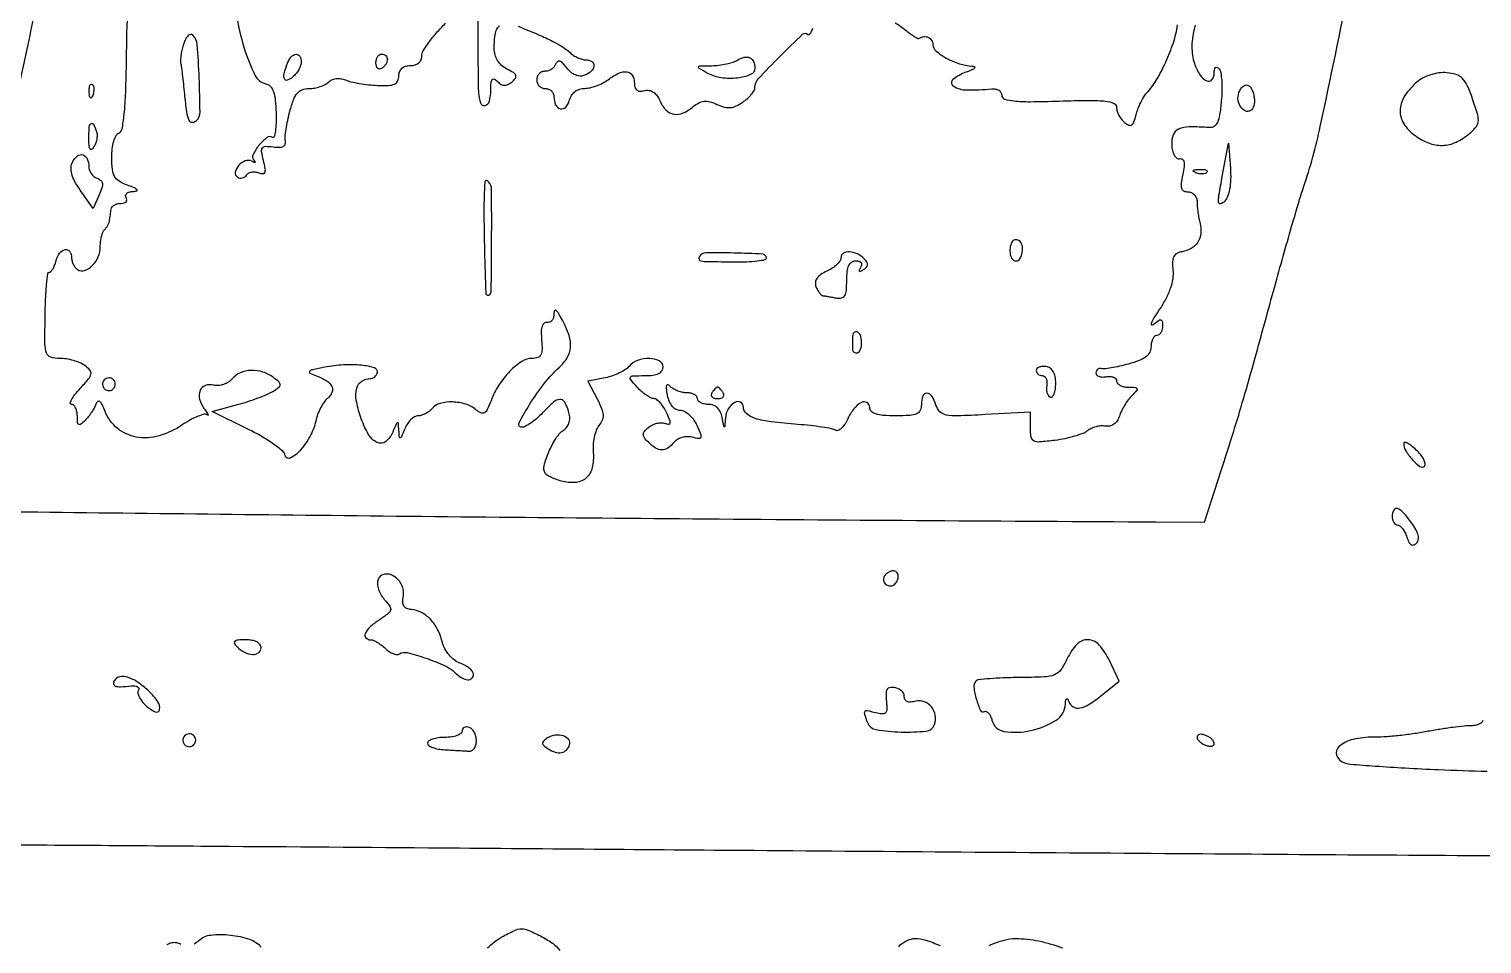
# Model space of a CAD drawing. Extents: x 0 to 5034, y 0 to 2560.
# Drawn here: x 2065.6 to 2318.6, y 1178 to 1337.4 of the extents above; entities that cross this region are included whole.
import ezdxf

# ---------------------------------------------------------------- set-up
doc = ezdxf.new("R2010")
doc.units = 0

msp = doc.modelspace()

# ---------------------------------------------------------------- linework, layer by layer
for points in [[(2082.463547, 1511.012086, -0.007936), (2082.213434, 1477.529705, -0.007929), (2080.889887, 1443.781758, -0.013819), (2078.576738, 1415.872576, -0.005584), (2076.257774, 1396.879794, -0.005282), (2073.47554, 1377.587334, -0.005516), (2070.486842, 1359.618935, -0.009508), (2067.550831, 1344.743673, -0.000003), (2066.39108, 1339.404517, -0.000002), (2065.006241, 1333.029467, -0.000002), (2063.623418, 1326.663945, -0.000004), (2062.470415, 1321.356639, -0.002911)], [(2322.927894, 1251.294968, 0.000022), (2409.49966, 1250.401181, 0.000401)], [(2043.832285, 1253.527228, 0.000039), (2111.563383, 1252.752597, 0.000864), (2183.3515, 1252.061238, 0.00066), (2261.906885, 1251.54423), (2270.31377, 1251.5), (2273.225947, 1260.5, 0.002695), (2275.394487, 1267.327218, 0.004805), (2277.094135, 1272.970236, 0.003248), (2279.073457, 1279.946815, 0.000639), (2282.529691, 1292.5, -0.001834), (2284.00144, 1297.79597, -0.001967), (2285.478554, 1302.958773, -0.001861), (2286.781433, 1307.384182, -0.009298), (2287.567287, 1309.849016, 0.029263), (2290.473532, 1320.402418, 0.003105), (2295.640631, 1345.378551, 0.003971), (2300.472321, 1370.521916, 0.014671), (2302.929182, 1386.5, 0.001472), (2306.093074, 1412.676232, 0.005312), (2307.882652, 1429.38184, 0.007401), (2308.995838, 1443.045425, 0.00568), (2309.82112, 1458, 0.011784), (2310.440544, 1488.655149, 0.008609)], [(2268.660324, 1338.021904, 0.026674), (2268.263295, 1336.136038, 0.034391), (2268.112315, 1334.37261, 0.037925), (2268.207429, 1332.766703, 0.05123), (2268.549255, 1331.353619, 0.057529), (2269.49955, 1329.409452, 0.134527), (2270.691788, 1328.334363, 0.341421), (2271.581661, 1328.507068, 0.182248), (2272, 1329.616667, -0.039335), (2272.052124, 1330.278201, -0.15859), (2272.233874, 1330.634395, -0.30427), (2272.504667, 1330.687508, -0.113659), (2272.834969, 1330.45, -0.141987), (2273.135333, 1329.810252, -0.021543), (2273.297372, 1328.392333, -0.02268), (2273.341394, 1326.656373, -0.017886), (2273.236599, 1324.779219, -0.015807), (2272.94631, 1322.433929, -0.067976), (2272.544316, 1321.089295, -0.138745), (2271.962391, 1320.401177, -0.169385), (2271.15163, 1320.187663, 0.019912), (2267.647121, 1320.32182, 0.10526), (2265.778262, 1319.920939, 0.199512), (2264.850938, 1318.937211, 0.10524), (2264.591918, 1317.25, 0.039862), (2264.739009, 1316.183532, 0.072386), (2265.049481, 1315.361838, 0.108343), (2265.474374, 1314.878975, 0.218237), (2265.960671, 1314.778577, -0.205445), (2266.448504, 1314.690256, -0.200259), (2266.727533, 1314.274551, -0.082968), (2266.753421, 1313.420468, -0.02024), (2266.506277, 1312.028577, 0.020868), (2266.234351, 1310.485877, 0.106886), (2266.303631, 1309.624083, 0.20894), (2266.69158, 1309.168265, 0.113916), (2267.420545, 1309, -0.109764), (2268.024178, 1308.86587, -0.099069), (2268.540046, 1308.485938, -0.09429), (2268.888525, 1307.918164, -0.088896), (2269.013655, 1307.25, 0.021078), (2269.054329, 1306.436407, 0.010964), (2269.169982, 1305.426562, 0.010883), (2269.334323, 1304.393261, 0.016297), (2269.526658, 1303.5, -0.087699), (2269.649281, 1301.74411, -0.115915), (2269.122288, 1300.235292, -0.119132), (2267.993157, 1299.147353, -0.096207), (2266.399894, 1298.587606, 0.085984), (2265.501341, 1298.292254, 0.156447), (2264.967917, 1297.743575, 0.110074), (2264.743835, 1296.834427, 0.031275), (2264.802599, 1295.371146, -0.064779), (2264.762091, 1293.855044, -0.044014), (2264.344392, 1292.177713, -0.038587), (2263.563983, 1290.378066, -0.027488), (2262.431361, 1288.493992, 0.010865), (2261.500111, 1287.055408, 0.041868), (2261.019202, 1286.106526, 0.380642), (2261.10239, 1285.872857, 0.307717), (2261.378762, 1285.899381, -0.015643), (2262.295088, 1286.612664, -0.202539), (2262.707513, 1286.709442, -0.327524), (2262.942724, 1286.466187, -0.033903), (2263, 1285.622445, -0.059737), (2262.925605, 1285.00198, -0.078585), (2262.70625, 1284.476593, -0.096868), (2262.381418, 1284.124743, -0.159372), (2262, 1284, 0.188047), (2261.618181, 1283.851136, 0.089189), (2261.29375, 1283.423822, 0.069008), (2261.073752, 1282.789165, 0.049009), (2261, 1282.038544, -0.11839), (2260.766327, 1281.065498, -0.11165), (2260.113241, 1280.28021, -0.07308), (2258.933356, 1279.622132, -0.024965), (2257.063962, 1279.017223, -0.010725), (2255.497137, 1278.631162, -0.013908), (2254.045034, 1278.348394, -0.011595), (2252.83175, 1278.175781, -0.110416), (2252.313962, 1278.228679, 0.121929), (2251.996365, 1278.25385, 0.128515), (2251.710689, 1278.12655, 0.115231), (2251.501985, 1277.861226, 0.085368), (2251.403277, 1277.5, 0.202808), (2251.514561, 1277.144989, 0.123798), (2251.877442, 1276.885652, 0.085035), (2252.453215, 1276.76624, 0.050707), (2253.153277, 1276.812858, -0.05475), (2253.859991, 1276.854197, -0.083899), (2254.457525, 1276.7216, -0.113801), (2254.854445, 1276.442763, -0.18501), (2255, 1276.062858, 0.187049), (2255.157312, 1275.65706, 0.089506), (2255.608482, 1275.312215, 0.069333), (2256.27874, 1275.078409, 0.049337), (2257.071429, 1275, -0.015728), (2258.261855, 1274.962544, -0.295328), (2258.548976, 1274.75, -0.278578), (2258.481791, 1274.389296, -0.014468), (2257.636937, 1273.49408, 0.037278), (2257.012885, 1272.769325, 0.022696), (2256.382917, 1271.830423, 0.022685), (2255.839975, 1270.837105, 0.036899), (2255.482627, 1269.945263, -0.069117), (2255.095686, 1269.134625, -0.090583), (2254.529049, 1268.543243, -0.099081), (2253.833027, 1268.225234, -0.100051), (2253.070742, 1268.201124, 0.062989), (2252.292693, 1268.233828, 0.042124), (2251.41296, 1268.084624, 0.042111), (2250.570267, 1267.789965, 0.062758), (2249.903624, 1267.384993, -0.076465), (2249.087776, 1266.919365, -0.020314), (2247.663877, 1266.439009, -0.020113), (2245.979997, 1266.01886, -0.019488), (2244.25, 1265.730209, -0.010933), (2241.566557, 1265.448787, -0.140976), (2240.588579, 1265.644469, -0.240512), (2240.121984, 1266.296458, -0.03729), (2240, 1267.929784), (2240, 1270.669255), (2232.106216, 1270.212291, -0.005537), (2227.280992, 1269.986543, -0.056979), (2225.295047, 1270.142075, -0.154017), (2224.227574, 1270.721949, -0.115562), (2223.538828, 1271.877663, 0.062558), (2222.825673, 1273.423336, 0.246151), (2221.949788, 1273.937538, 0.333244), (2221.244849, 1273.460225, 0.083258), (2221, 1272, -0.102588), (2220.785276, 1270.964475, -0.188085), (2220.1875, 1270.361111, -0.090841), (2218.979415, 1270.069261, -0.013964), (2216.5, 1270, -0.016919), (2214.350618, 1270.072754, -0.062027), (2213.016028, 1270.33159, -0.12096), (2212.275775, 1270.791793, -0.195909), (2212, 1271.468615, 0.263916), (2211.523864, 1272.307844, 0.263873), (2210.559154, 1272.329729, 0.104604), (2209.231599, 1271.207561, 0.058333), (2208.131197, 1269.3886, -0.039789), (2207.623423, 1268.474528, -0.06343), (2207.039256, 1267.799394, -0.088972), (2206.473906, 1267.450171, -0.236634), (2206.014386, 1267.491109, 0.09127), (2205.354392, 1267.748265, 0.009181), (2203.683079, 1268.037118, 0.011277), (2201.661184, 1268.301916, 0.008745), (2199.45013, 1268.501854, -0.011805), (2194.828761, 1268.948275, -0.047727), (2192.065957, 1269.552445, -0.095395), (2190.540429, 1270.387605, -0.223539), (2190, 1271.536003, 0.280095), (2189.493471, 1272.369273, 0.261067), (2188.488511, 1272.336775, 0.122195), (2187.347713, 1271.194042, 0.120048), (2186.863818, 1269.643011, -0.00128), (2186.76594, 1268.162662, -0.448943), (2186.68694, 1268.101568, -0.306772), (2186.598235, 1268.189496, -0.001051), (2186.294267, 1269.75, 0.06486), (2185.983323, 1270.688881, 0.090422), (2185.463336, 1271.402494, 0.098629), (2184.763706, 1271.845146, 0.092132), (2183.930449, 1272, -0.049828), (2183.191733, 1272.073801, -0.069815), (2182.567069, 1272.29375, -0.089971), (2182.146742, 1272.618229, -0.185568), (2182, 1273, 0.17482), (2181.862375, 1273.381591, 0.093122), (2181.47125, 1273.70625, 0.073362), (2180.888633, 1273.925973, 0.053595), (2180.2, 1274, -0.051336), (2179.431911, 1274.07907, -0.038221), (2178.612727, 1274.316023, -0.039034), (2177.866823, 1274.663545, -0.067946), (2177.324177, 1275.075823, 0.082726), (2176.867069, 1275.402379, 0.439127), (2176.612779, 1275.303075, 0.125974), (2176.548417, 1274.770708, 0.014643), (2176.740755, 1273.575823, 0.051716), (2177.06041, 1272.513265, 0.078845), (2177.565266, 1271.69521, 0.095586), (2178.214027, 1271.18132, 0.120406), (2178.956062, 1271, -0.125385), (2179.702996, 1270.809699, -0.058468), (2180.524339, 1270.2286, -0.052615), (2181.289963, 1269.378426, -0.050157), (2181.875475, 1268.373957, -0.01011), (2182.563922, 1266.778238, -0.190165), (2182.569946, 1266.242584, -0.351801), (2182.218538, 1266.036856, -0.027223), (2181.072758, 1266.270722, 0.071927), (2180.221925, 1266.366564, 0.0597), (2179.320288, 1266.229656, 0.061567), (2178.506128, 1265.8922, 0.090789), (2177.914323, 1265.396765, -0.066146), (2176.835098, 1264.399453, -0.15491), (2175.799218, 1264.07163, -0.143391), (2174.709181, 1264.391837, -0.053761), (2173.45645, 1265.400693, -0.033135), (2172.748171, 1266.209627, -0.170467), (2172.566233, 1266.767561, -0.178679), (2172.776967, 1267.301209, -0.037105), (2173.515144, 1268.012568, -0.0612), (2174.17581, 1268.436479, -0.053194), (2174.951139, 1268.712437, -0.055947), (2175.718932, 1268.808037, -0.09491), (2176.354287, 1268.694289, 0.068816), (2176.996872, 1268.544515, 0.40044), (2177.244677, 1268.740918, 0.132178), (2177.176319, 1269.289345, 0.011805), (2176.617022, 1270.574611, 0.034647), (2176.108869, 1271.497487, 0.042136), (2175.506465, 1272.278814, 0.047243), (2174.902611, 1272.825062, 0.159792), (2174.404988, 1272.992198, -0.118192), (2173.863877, 1273.126004, -0.031775), (2173.099955, 1273.585208, -0.030337), (2172.27336, 1274.233943, -0.027296), (2171.5, 1275, -0.01179), (2170.36846, 1276.311193, -0.331511), (2170.348025, 1276.734943, -0.241874), (2170.773084, 1276.969438, -0.007375), (2172.845012, 1277, 0.030676), (2174.254198, 1277.086539, 0.080458), (2175.224169, 1277.368859, 0.127837), (2175.790439, 1277.843987, 0.155844), (2176, 1278.5, 0.282871), (2175.351875, 1279.55395, 0.112394), (2173.634974, 1279.981885, 0.090099), (2171.580134, 1279.651775, 0.13559), (2170.100018, 1278.620515, -0.077823), (2169.451277, 1278.048373, -0.030645), (2168.406513, 1277.469265, -0.02942), (2167.179891, 1276.970725, -0.032467), (2165.942584, 1276.638517), (2162.930021, 1276.036004), (2164.527838, 1272.946167, -0.020931), (2165.308599, 1271.267712, -0.081328), (2165.570469, 1270.155513, -0.118802), (2165.417076, 1269.248607, -0.072294), (2164.847541, 1268.316298, 0.085015), (2164.376111, 1267.49882, 0.036501), (2164.026225, 1266.284385, 0.034767), (2163.834672, 1264.905481, 0.038637), (2163.846373, 1263.56175, -0.076069), (2163.677472, 1261.002578, -0.149499), (2162.682909, 1259.243359, -0.160986), (2160.936521, 1258.420729, -0.091981), (2158.586205, 1258.56772, -0.022481), (2157.552415, 1258.877182, -0.025948), (2156.600151, 1259.266052, -0.026337), (2155.839212, 1259.674121, -0.118631), (2155.483398, 1260.026863, -0.206145), (2155.291912, 1261.320271, -0.035711), (2156.113917, 1263.712263, -0.038666), (2157.34181, 1266.072607, -0.095902), (2158.661866, 1267.494701, 0.075957), (2159.309742, 1268.13947, 0.093825), (2159.678897, 1268.905486, 0.086811), (2159.758603, 1269.800851, 0.05579), (2159.555163, 1270.826196, 0.05537), (2158.844099, 1272.427238, 0.28585), (2158.024306, 1272.859634, 0.167822), (2156.921793, 1272.388247, 0.02001), (2155, 1270.5, -0.025109), (2154.006009, 1269.543078, -0.028616), (2152.9618, 1268.734375, -0.029613), (2152.009442, 1268.160198, -0.121427), (2151.35952, 1268, -0.561446), (2150.917617, 1268.724627, -0.021458), (2152.822575, 1272.063574, -0.025634), (2155.373064, 1275.692383, -0.042862), (2157.913283, 1278.421523, 0.072098), (2159.329068, 1280.132439, 0.119384), (2159.897344, 1281.908341, 0.099239), (2159.635237, 1283.981233, 0.0393), (2158.506161, 1286.635693, 0.013293), (2157.824226, 1287.862559, 0.099824), (2157.38176, 1288.354119, 0.481487), (2157.119684, 1288.284813, 0.103185), (2157.006161, 1287.75, -0.069704), (2156.912727, 1287.099708, -0.101012), (2156.643963, 1286.5875, -0.125339), (2156.245899, 1286.293067, -0.14855), (2155.781798, 1286.25, 0.228433), (2155.28333, 1286.124445, 0.144982), (2154.945318, 1285.616248, 0.073097), (2154.798457, 1284.664109, 0.024301), (2154.857164, 1283.25, -0.022629), (2154.933301, 1281.552957, -0.115234), (2154.719379, 1280.638789, -0.1936), (2154.188032, 1280.164231, -0.086851), (2153.249681, 1280, 0.143559), (2151.403923, 1279.4589, 0.056556), (2149.33009, 1277.770418, 0.051347), (2147.422276, 1275.371559, 0.051814), (2146.050039, 1272.64131, -0.019078), (2145.39838, 1271.10147, -0.149448), (2144.882785, 1270.531321, -0.253733), (2144.286815, 1270.506321, -0.059487), (2143.418378, 1271.06774, 0.098187), (2141.627172, 1272.039261, 0.06825), (2139.350315, 1272.418252, 0.072102), (2137.20584, 1272.169886, 0.15595), (2135.821944, 1271.285456, -0.056507), (2135.309712, 1270.793529, -0.043408), (2134.65437, 1270.377603, -0.04452), (2133.963053, 1270.093611, -0.075341), (2133.345331, 1270, 0.132534), (2132.739498, 1269.836542, 0.061145), (2132.08401, 1269.339062, 0.054329), (2131.481702, 1268.610633, 0.050083), (2131.031162, 1267.75, -0.003658), (2130.443709, 1266.318841, -0.238399), (2130.245713, 1266.150059, -0.458338), (2130.095135, 1266.25794, -0.006572), (2130, 1267.5, 0.008069), (2129.904445, 1268.700347, 0.474583), (2129.744273, 1268.807361, 0.222581), (2129.532269, 1268.615627, 0.004059), (2128.941374, 1267.175759, -0.12874), (2127.719027, 1265.525002, -0.288722), (2126.232611, 1265.35302, -0.15504), (2124.666698, 1266.825322, -0.045834), (2123.31748, 1269.871395, -0.037856), (2122.583369, 1272.75018, -0.10783), (2122.667322, 1274.805681, -0.18052), (2123.52698, 1276.028242, -0.151329), (2125.05, 1276.5, 0.097711), (2125.431778, 1276.575327, 0.076431), (2125.794375, 1276.79375, 0.074402), (2126.083026, 1277.117904, 0.083699), (2126.25, 1277.5, 0.399086), (2125.775749, 1278.339046, 0.047912), (2123.488209, 1278.805496, 0.040733), (2120.384666, 1278.879935, 0.033398), (2117.092066, 1278.468844, 0.005457), (2114.953151, 1278.031044, 0.149938), (2114.458213, 1277.753892, 0.507363), (2114.512378, 1277.449975, 0.022963), (2115.647673, 1276.957259, -0.044472), (2117.451044, 1276.080712, -0.145079), (2118.338041, 1275.111878, -0.223521), (2118.351708, 1274.089598, -0.113389), (2117.553268, 1273.044209, 0.070555), (2116.962904, 1272.393998, 0.030692), (2116.366688, 1271.387879, 0.029611), (2115.854372, 1270.223132, 0.034757), (2115.514504, 1269.066036, -0.072309), (2114.518825, 1266.42536, -0.054932), (2112.732445, 1263.894807, -0.097961), (2111.097525, 1262.649213, -0.494297), (2110.222034, 1263.085588, 0.17279), (2109.774269, 1263.845516, 0.020229), (2108.189491, 1265.064555, 0.022351), (2106.115906, 1266.395236, 0.01653), (2103.71443, 1267.684766), (2097.5, 1270.76162), (2101.882356, 1271.954994, 0.011858), (2103.691673, 1272.494093, 0.011278), (2105.504177, 1273.126795, 0.011297), (2107.080261, 1273.758131, 0.038683), (2108.058013, 1274.268302, 0.020457), (2109.096398, 1274.977414, 0.224048), (2109.327886, 1275.411496, 0.225449), (2109.139356, 1275.864489, 0.020713), (2108.175657, 1276.662315, 0.085144), (2106.331617, 1277.622835, 0.085803), (2104.27792, 1277.910457, 0.092207), (2102.371545, 1277.492283, 0.120133), (2100.942301, 1276.430477, -0.077518), (2100.304102, 1275.866945, -0.060632), (2099.469796, 1275.466497, -0.061332), (2098.57494, 1275.281489, -0.084485), (2097.758685, 1275.352854, 0.152498), (2096.299172, 1275.284374, 0.212937), (2095.37291, 1274.387723, 0.164603), (2095.288652, 1272.878002, 0.09591), (2096.105157, 1271.237265, -0.009078), (2096.570684, 1270.605233, -0.039356), (2096.809178, 1270.205568, -0.504597), (2096.769338, 1270.128156, -0.217101), (2096.635698, 1270.164668, 0.240747), (2096.116842, 1270.281656, 0.032819), (2095.026626, 1269.924781, 0.031818), (2093.700303, 1269.291313, 0.021764), (2092.279118, 1268.414668, -0.079633), (2088.226869, 1266.520296, -0.112828), (2084.266384, 1266.30756, -0.13002), (2081.000679, 1267.803825, -0.126649), (2078.86287, 1270.732067, 0.01732), (2078.315437, 1271.980314, 0.115196), (2077.89249, 1272.506212, 0.367603), (2077.536078, 1272.49179, 0.119443), (2077.220089, 1272.017857, -0.038993), (2076.91694, 1271.353775, -0.020447), (2076.444227, 1270.577679, -0.020214), (2075.891749, 1269.81737, -0.029155), (2075.339286, 1269.196429, -0.023965), (2074.602737, 1268.527292, -0.306555), (2074.25, 1268.49381, -0.254632), (2074.040614, 1268.819155, -0.018298), (2074, 1269.928571, 0.048257), (2073.92331, 1270.721315, 0.068256), (2073.694362, 1271.391518, 0.088439), (2073.356852, 1271.843035, 0.19037), (2072.959531, 1272, -0.463933), (2072.771179, 1272.222698, -0.08426), (2072.974771, 1272.807812, -0.042203), (2073.564349, 1273.693474, -0.019169), (2074.472494, 1274.75, 0.012119), (2075.96365, 1276.436118, 0.123281), (2076.370746, 1277.269168, 0.234916), (2076.197156, 1277.942714, 0.056114), (2075.321834, 1278.75, 0.058288), (2074.477382, 1279.229507, 0.030398), (2073.334373, 1279.632812, 0.029763), (2072.095664, 1279.908409, 0.039874), (2070.948992, 1280, -0.07314), (2069.365276, 1280.232912, -0.242056), (2068.629345, 1280.942273, -0.08141), (2068.363335, 1282.52669, -0.004632), (2068.390121, 1287.499895, -0.007918), (2068.477811, 1290.375517, -0.013115), (2068.653775, 1292.796726, -0.006717), (2068.876517, 1294.773408, -0.377826), (2069.133369, 1294.999895, 0.220646), (2069.411881, 1295.129146, 0.044469), (2069.73432, 1295.587469, 0.039302), (2070.043186, 1296.234049, 0.027833), (2070.289749, 1297, -0.092041), (2070.915955, 1298.332419, -0.1883), (2071.869518, 1298.95125, -0.300761), (2072.664525, 1298.632883, -0.152564), (2073, 1297.559017, 0.06433), (2073.077394, 1296.959971, 0.051789), (2073.306618, 1296.351823, 0.053416), (2073.644265, 1295.825821, 0.08516), (2074.043805, 1295.472927, 0.222405), (2075.272065, 1295.329946, 0.117272), (2076.604893, 1296.156819, 0.094682), (2077.637685, 1297.688567, 0.101455), (2078, 1299.455778, -0.030639), (2078.055288, 1300.357172, -0.031402), (2078.220313, 1301.237531, -0.033077), (2078.4611, 1301.978461, -0.101611), (2078.75, 1302.416667, 0.044385), (2079.04635, 1302.770882, 0.031142), (2079.316406, 1303.215625, 0.031558), (2079.523023, 1303.67786, 0.055489), (2079.625, 1304.083333, 0.00094), (2079.681871, 1304.506324, 0.000516), (2079.75, 1305.024479, 0.000514), (2079.818068, 1305.550553, 0.000823), (2079.875, 1306, -0.14357), (2080.040776, 1306.381892, -0.085255), (2080.421242, 1306.70625, -0.072797), (2080.95361, 1306.925408, -0.061373), (2081.559017, 1307, 0.066118), (2082.110654, 1307.073267, 0.138808), (2082.478525, 1307.29375, 0.191142), (2082.607943, 1307.620352, 0.139169), (2082.5, 1308, -0.171169), (2082.416012, 1308.385489, -0.179435), (2082.594912, 1308.729441, -0.116801), (2083.042692, 1308.976122, -0.056904), (2083.690983, 1309.078947, 0.058638), (2084.303327, 1309.178242, 0.548932), (2084.365704, 1309.388147, 0.11542), (2083.937799, 1309.69738, 0.011445), (2082.75, 1310.162281, -0.047866), (2081.291295, 1310.859443, -0.128806), (2080.494851, 1311.675724, -0.104226), (2080.107205, 1312.889242, -0.025379), (2080, 1315, -0.029407), (2080.08813, 1316.49715, -0.039851), (2080.353533, 1317.825136, -0.044914), (2080.738925, 1318.828628, -0.200784), (2081.203517, 1319.234506, 0.273916), (2081.784306, 1319.904323, 0.018669), (2082.155931, 1322.498576, 0.017684), (2082.422883, 1326.328858, 0.005573), (2082.555316, 1332.067839, -0.007749), (2082.808489, 1341.297499, -0.030208)], [(2143.734465, 1341.619541, -0.005306), (2143.767632, 1336.75, 0.001548), (2143.765294, 1333.426419, 0.001795), (2143.784223, 1330.2625, 0.001598), (2143.818427, 1327.583895, 0.010644), (2143.868139, 1326.25, 0.070171), (2144.221511, 1324.494595, 0.376421), (2145.004559, 1324.054529, 0.287206), (2145.765599, 1324.788636, 0.061089), (2146, 1326.7, -0.016683), (2146.044508, 1328.033555, -0.148743), (2146.25, 1328.576121, -0.368954), (2146.606223, 1328.650749, -0.071368), (2147.176206, 1328.223794, 0.059863), (2147.80712, 1327.728233, 0.131825), (2148.391099, 1327.557716, 0.126464), (2148.998233, 1327.699642, 0.052922), (2149.702809, 1328.168317, 0.060941), (2150.293086, 1328.793934, 0.257706), (2150.357632, 1329.286976, 0.161539), (2149.956813, 1329.76812, 0.02336), (2148.826603, 1330.399129, -0.06623), (2147.885641, 1331.035657, -0.073442), (2147.181378, 1331.876637, -0.073101), (2146.747954, 1332.88881, -0.064752), (2146.6, 1334.02649, -0.039604), (2146.804158, 1336.599912, -0.170074), (2147.523972, 1337.9325, -0.216491)], [(2101.678087, 1340.058752, 0.038362), (2103.054589, 1334.036286, 0.039196), (2104.936125, 1329.321973, 0.23479), (2106.976666, 1327.765977, -0.177432), (2107.672845, 1327.347283, -0.090625), (2108.166082, 1326.438748, -0.054291), (2108.478012, 1324.961791, -0.018178), (2108.617789, 1322.756994, -0.014506), (2108.614143, 1320.978911, -0.027886), (2108.490596, 1319.559445, -0.034582), (2108.285207, 1318.603855, -0.496546), (2108.006149, 1318.4962, 0.310443), (2107.012438, 1318.448021, 0.05888), (2105.636267, 1317.11868, 0.058675), (2104.604755, 1315.501793, 0.305888), (2104.747818, 1314.508523, -0.032263), (2104.974685, 1314.223484, -0.464994), (2104.945143, 1314.113655, -0.224387), (2104.772797, 1314.114334, -0.018402), (2104.363307, 1314.328664, 0.228844), (2103.249596, 1314.405696, 0.114743), (2102.065388, 1313.579137, 0.139769), (2101.50119, 1312.426495, 0.30788), (2101.882343, 1311.572716, 0.098326), (2102.302029, 1311.415917, 0.097774), (2102.750667, 1311.430907, 0.09811), (2103.158722, 1311.615057, 0.099755), (2103.462927, 1311.940014, -0.128919), (2103.80708, 1312.267639, -0.080804), (2104.333609, 1312.45574, -0.071698), (2104.957289, 1312.479894, -0.065585), (2105.582822, 1312.329845, 0.078243), (2106.307525, 1312.175199, 0.323), (2106.663252, 1312.403597, 0.139586), (2106.726249, 1313.045688, 0.016582), (2106.421098, 1314.45835, -0.020015), (2106.093032, 1316.029244, -0.199221), (2106.241561, 1316.671003, -0.246667), (2106.776974, 1316.940548, -0.030634), (2108.120301, 1316.834831, 0.036417), (2109.142899, 1316.766231, 0.10765), (2109.825998, 1316.919193, 0.185102), (2110.174935, 1317.279066, 0.153063), (2110.228679, 1317.813962, -0.073865), (2110.186748, 1318.559728, -0.014448), (2110.348394, 1319.898159, -0.015049), (2110.631406, 1321.460699, -0.01344), (2111.017223, 1323.063962, -0.023472), (2111.655877, 1325.057934, -0.086211), (2112.32201, 1326.197712, -0.130148), (2113.170634, 1326.792168, -0.088282), (2114.338544, 1327, 0.043913), (2115.287507, 1327.083505, 0.03666), (2116.268452, 1327.332755, 0.038147), (2117.136758, 1327.698201, 0.07785), (2117.732783, 1328.132783, -0.094779), (2118.313399, 1328.526946, -0.071817), (2119.058291, 1328.728316, -0.067124), (2119.879593, 1328.7173, -0.064022), (2120.682783, 1328.490396, 0.044276), (2121.633975, 1328.18076, 0.014862), (2123.067755, 1327.895353, 0.014655), (2124.681, 1327.672189, 0.016248), (2126.25, 1327.553254, 0.019025), (2128.194981, 1327.543296, 0.095256), (2129.252867, 1327.783045, 0.18012), (2129.800231, 1328.312982, 0.11175), (2130, 1329.195641, -0.089819), (2130.136776, 1329.950896, -0.12019), (2130.527107, 1330.524455, -0.112393), (2131.160727, 1330.879019, -0.071704), (2132, 1331, 0.071738), (2132.808331, 1331.116576, 0.101628), (2133.448066, 1331.456999, 0.113407), (2133.855165, 1331.988785, 0.107289), (2134, 1332.655993, -0.134886), (2134.242132, 1333.537208, -0.022605), (2135.213692, 1335.015255, -0.023339), (2136.549794, 1336.690048, -0.018833), (2138.131719, 1338.362087, 0.017325)], [(2150.785711, 1337.837778, -0.006132), (2154.322605, 1336.371023, -0.016111), (2156.809878, 1335.207351, -0.022228), (2158.592334, 1334.200309, -0.049769), (2159.821429, 1333.25, 0.046628), (2160.432298, 1332.771541, 0.036172), (2161.17433, 1332.367188, 0.037195), (2161.92864, 1332.0899, 0.069591), (2162.571429, 1332, -0.146999), (2163.590052, 1331.693912, -0.273264), (2163.955598, 1330.943845, -0.190154), (2163.498366, 1330.01126, -0.093451), (2162.355392, 1329.306135, -0.103324), (2161.57676, 1329.180089, -0.086429), (2160.75786, 1329.36137, -0.075766), (2159.958722, 1329.842063, -0.055721), (2159.24064, 1330.58752, 0.026484), (2158.535762, 1331.410381, 0.120642), (2158.008739, 1331.747736, 0.258569), (2157.608314, 1331.6762, 0.133104), (2157.301915, 1331.25, -0.089827), (2157.016887, 1330.772148, -0.067178), (2156.554833, 1330.367188, -0.066095), (2155.993255, 1330.093491, -0.080547), (2155.416667, 1330, 0.105033), (2154.876128, 1329.885184, 0.099164), (2154.416146, 1329.559375, 0.096425), (2154.107842, 1329.07259, 0.09335), (2154, 1328.5, 0.099038), (2154.114514, 1327.927543, 0.097945), (2154.440625, 1327.440625, 0.097945), (2154.927543, 1327.114514, 0.099038), (2155.5, 1327, -0.095012), (2156.072549, 1326.890211, -0.096907), (2156.559375, 1326.576711, -0.098834), (2156.885271, 1326.108867, -0.103216), (2157, 1325.559017, 0.10666), (2157.299918, 1324.169057, 0.230131), (2158.121206, 1323.486541, 0.269931), (2159.052198, 1323.760615, 0.126016), (2159.683939, 1324.899384, -0.075675), (2160.057536, 1325.766442, -0.085529), (2160.66043, 1326.442107, -0.086198), (2161.450429, 1326.873316, -0.07835), (2162.366631, 1327.031803, 0.053878), (2163.324361, 1327.149772, 0.030644), (2164.44353, 1327.485547, 0.030266), (2165.541908, 1327.9672, 0.043474), (2166.44113, 1328.531803, -0.047816), (2168.272948, 1329.659948, -0.13895), (2169.722163, 1329.924124, -0.233833), (2170.639976, 1329.354776, -0.13994), (2171, 1328.09362, 0.061085), (2171.102364, 1327.25886, 0.159899), (2171.41988, 1326.753707, 0.168657), (2171.961689, 1326.55078, 0.069697), (2172.75, 1326.641816, -0.102979), (2173.563769, 1326.681646, -0.108993), (2174.307591, 1326.390182, -0.090841), (2174.958731, 1325.75655, -0.051903), (2175.5, 1324.798197, 0.089872), (2176.539618, 1323.244414, 0.160798), (2177.886339, 1322.538173, 0.146364), (2179.484552, 1322.741502, 0.070366), (2181.254062, 1323.845258, -0.051492), (2182.235977, 1324.510294, -0.100052), (2183.138966, 1324.782694, -0.091964), (2184.127785, 1324.693592, -0.038581), (2185.387796, 1324.233077, 0.0422), (2186.661421, 1323.777993, 0.087001), (2187.712112, 1323.688192, 0.087629), (2188.725794, 1323.961237, 0.043299), (2189.883734, 1324.631117, 0.031319), (2190.693677, 1325.277598, 0.035819), (2191.378347, 1325.99373, 0.038586), (2191.858744, 1326.674961, 0.135079), (2192, 1327.188283, -0.189222), (2192.584734, 1328.67806, -0.009111), (2196.35458, 1332.594991, -0.006965), (2200.309545, 1336.448299, -0.406343), (2201.230781, 1336.435886, 0.394939), (2201.481132, 1336.42759, 0.080989), (2201.790027, 1336.801837, 0.047199), (2202.111657, 1337.495666, 0.023464)], [(2216.439934, 1338.416774, -0.057731), (2218.354988, 1337.108971, 0.017079), (2219.094422, 1336.510602, 0.025716), (2219.781107, 1336.046073, 0.023398), (2220.354064, 1335.735621, 0.25908), (2220.604988, 1335.75, -0.113275), (2221.415506, 1336.035494, -0.135825), (2222.211778, 1335.909506, -0.147305), (2222.785945, 1335.406507, -0.140633), (2223, 1334.660515, 0.222623), (2223.523744, 1333.542512, 0.047943), (2225.33704, 1332.305217, 0.047336), (2227.620395, 1331.317238, 0.066959), (2229.797053, 1330.921053, -0.108071), (2230.233854, 1330.80409, -0.502389), (2230.269599, 1330.586396, -0.097686), (2229.797222, 1330.257876, -0.015687), (2228.75, 1329.837719, 0.082548), (2226.495323, 1328.561997, 0.511455), (2226.556204, 1327.443281, 0.141002), (2228.87651, 1326.749018, 0.027995), (2233.25, 1326.947704, -0.073723), (2233.918544, 1326.917059, -0.096016), (2234.485297, 1326.687773, -0.112849), (2234.862245, 1326.299168, -0.13763), (2234.997821, 1325.812858, 0.327952), (2235.465771, 1325.173929, 0.05143), (2237.090197, 1324.841111, 0.027188), (2239.944233, 1324.712722, 0.005554), (2244.997821, 1324.816413, -0.005012), (2250.333903, 1324.931693, -0.030968), (2253.073065, 1324.793687, -0.073071), (2254.523564, 1324.41071, -0.300258), (2255, 1323.688858, 0.078456), (2255.100523, 1323.052166, 0.044355), (2255.406799, 1322.331442, 0.042945), (2255.854918, 1321.641948, 0.054031), (2256.384847, 1321.095569, 0.064224), (2257.110799, 1320.635919, 0.25931), (2257.615114, 1320.67192, 0.162922), (2258.011107, 1321.172694, 0.025048), (2258.386348, 1322.403197, -0.029494), (2258.713855, 1323.44394, -0.022531), (2259.188607, 1324.539548, -0.022992), (2259.728608, 1325.528181, -0.048725), (2260.251501, 1326.225699, 0.051223), (2261.944381, 1328.507539, 0.027546), (2263.566732, 1331.617279, 0.027216), (2264.878813, 1334.986534, 0.039615), (2265.62939, 1338.083796, -0.024253)], [(2371.653125, 1192.980935, 0.000073), (2333.396231, 1193.260119, 0.000105), (2299.5, 1193.495436, -0.000105), (2265.746496, 1193.729782, -0.000075), (2227.934375, 1194.005904, -0.000075), (2191.867325, 1194.280124, -0.000161), (2164, 1194.505193, 0.00022), (2135.158311, 1194.734742, 0.000087), (2095.515265, 1195.025921, 0.000086), (2052.705471, 1195.325531, 0.000108), (2013.009411, 1195.587935, -0.000391), (1977.500732, 1195.842773, -0.000646), (1947.502402, 1196.120286, -0.000032), (1920.447605, 1196.407269, -0.136565), (1919.887228, 1196.569697, 0.147542), (1919.370124, 1196.707592, 0.001882), (1915.952056, 1196.58404, 0.005294), (1911.975956, 1196.383147, 0.003423), (1907.377817, 1196.070378, -0.014109), (1896.74886, 1195.575286, -0.200607)], [(2318.838779, 1216.945615, -0.118973), (2318.392099, 1216.448231, -0.095786), (2317.677531, 1216.13661, -0.056757), (2316.75, 1216.037125, 0.027817), (2315.534175, 1215.977408, 0.006828), (2313.545312, 1215.74092, 0.006971), (2311.270703, 1215.406569, 0.006914), (2309, 1215.008095, -0.011759), (2306.613027, 1214.613021, -0.008998), (2303.986987, 1214.28968, -0.009113), (2301.516328, 1214.075956, -0.021169), (2299.657828, 1214.02812, 0.062171), (2296.187381, 1213.653309, 0.120954), (2293.721327, 1212.39286, 0.306717), (2293.319617, 1210.896883, 0.221393), (2294.558225, 1209.616031, 0.070712), (2295.690818, 1209.356548, 0.002646), (2300.051084, 1209.012523, 0.004741), (2305.227167, 1208.680996, 0.003312), (2311.069175, 1208.401207, 0.003502), (2319.547733, 1208.110897, 0.022042)], [(2094.328408, 1178.030879, 0.049552), (2095.16469, 1178.649042, -0.158791), (2097.257636, 1179.585231, -0.053267), (2100.64819, 1179.582607, -0.053242), (2104.00363, 1178.854812, -0.140437), (2106.015545, 1177.481269, 0.076163)], [(2145.417187, 1177.329806, -0.036858), (2146.595242, 1178.370935, -0.035208), (2147.93089, 1179.245449, -0.017648), (2150.140794, 1180.379222, -0.108791), (2151.379978, 1180.658938, -0.106369), (2152.634691, 1180.395876, -0.016527), (2154.930104, 1179.282373, -0.035802), (2156.850871, 1178.088079, -0.087512), (2158.004082, 1176.894893, -0.078556)], [(2235.769475, 1136.33762, -0.000165), (2333, 1135.463858, 0.000234)], [(2089.65835, 1177.957663, -0.083633), (2090.47504, 1178.27863, -0.098322), (2091.256125, 1178.287672, -0.092547), (2092, 1178, 0.091545)], [(2217.049332, 1177.559441, -0.059578), (2217.630508, 1178.110778, -0.04387), (2218.386663, 1178.576836, -0.044601), (2219.19304, 1178.894742, -0.07172), (2219.92308, 1179, -0.078234), (2221.789956, 1178.706097, -0.029667), (2224.255345, 1177.745284, -0.023198)], [(2232.82617, 1177.777838, -0.032395), (2235.397248, 1178.7013, -0.072492), (2237.449365, 1178.98071, -0.049374), (2241.428768, 1178.548959, -0.039061), (2245.585056, 1177.332063, -0.039397)]]:
    msp.add_lwpolyline(points, format="xyb")
for points in [[(2092.525762, 1334.816087, 0.01871), (2092.257318, 1333.856016, 0.01919), (2092.063982, 1332.8866, 0.01934), (2091.961514, 1332.035393, 0.072658), (2091.995791, 1331.5, -0.020358), (2092.101206, 1330.879518, -0.002382), (2092.273346, 1329.484933, -0.002854), (2092.460757, 1327.823727, -0.002331), (2092.642824, 1326.044451, 0.010136), (2093.009734, 1322.938366, 0.072559), (2093.430322, 1321.490549, 0.29155), (2094.007873, 1321.115579, 0.201755), (2094.75, 1321.42037, 0.200204), (2095.36928, 1322.936617, 0.008608), (2095.224364, 1328.815115, 0.00916), (2094.872347, 1334.657192, 0.178587), (2094.127903, 1336.272097, 0.229736), (2093.737525, 1336.407455, 0.156197), (2093.302129, 1336.208952, 0.0888), (2092.874118, 1335.652899, 0.042229)], [(2113, 1331.622445, -0.086594), (2112.892217, 1331.004766, -0.04354), (2112.559375, 1330.28386, -0.041499), (2112.073942, 1329.578122, -0.048188), (2111.5, 1329, -0.082898), (2110.559197, 1328.452167, -0.416599), (2110.060147, 1328.679581, -0.156565), (2110.019275, 1329.626361, -0.024741), (2110.606989, 1331.418213, -0.082566), (2111.257781, 1332.525973, -0.200039), (2112.083513, 1332.955862, -0.292979), (2112.739348, 1332.61036, -0.129701)], [(2128, 1332.059017, -0.089642), (2127.926698, 1331.653442, -0.053229), (2127.70625, 1331.2129, -0.051032), (2127.382515, 1330.806203, -0.06081), (2127, 1330.5, -0.139169), (2126.620352, 1330.392057, -0.191142), (2126.29375, 1330.521475, -0.138808), (2126.073267, 1330.889346, -0.066118), (2126, 1331.440983, -0.062283), (2126.074545, 1332.037096, -0.080552), (2126.29375, 1332.542039, -0.097988), (2126.618621, 1332.879982, -0.153634), (2127, 1333, -0.092995), (2127.381732, 1332.928382, -0.096318), (2127.70625, 1332.723586, -0.099231), (2127.923444, 1332.418051, -0.105429)], [(2192, 1330.554482, -0.301882), (2191.248556, 1329.423305, -0.072041), (2188.949745, 1328.825942, -0.062494), (2186.142742, 1328.866432, -0.092098), (2183.811036, 1329.646716, -0.00463), (2182.246895, 1330.533713, -0.400185), (2182.177231, 1330.772075, -0.272537), (2182.431137, 1330.931848, -0.003148), (2184.5, 1330.979877, 0.026143), (2185.75511, 1331.066856, 0.023238), (2187.04535, 1331.285588, 0.023922), (2188.188067, 1331.592308, 0.063581), (2188.952254, 1331.94933, -0.081386), (2190.132945, 1332.450796, -0.168681), (2191.117541, 1332.356983, -0.186493), (2191.76725, 1331.690743, -0.101367)], [(2307.30217, 1328.126386, 0.069359), (2305.219198, 1325.795575, 0.127797), (2304.384819, 1323.411013, 0.146029), (2304.862738, 1321.142419, 0.102011), (2306.559537, 1319.131828, 0.062308), (2309.041545, 1317.637074, 0.098971), (2311.45378, 1317.096874, 0.103369), (2313.813067, 1317.533508, 0.073043), (2316.138908, 1318.911398, 0.033607), (2317.514106, 1320.187008, 0.155971), (2317.975858, 1321.151979, 0.106192), (2317.882275, 1322.401985, 0.011622), (2316.999692, 1325.161398, 0.020715), (2316.071074, 1327.525875, 0.090387), (2315.230678, 1328.76505, 0.123898), (2314.149956, 1329.424726, 0.055104), (2312.5, 1329.744434, 0.052493), (2311.140258, 1329.712348, 0.043353), (2309.723175, 1329.402693, 0.04375), (2308.395407, 1328.858105, 0.056641)], [(2076.683114, 1325.8125, -0.054073), (2076.461564, 1325.395823, -0.470617), (2076.279315, 1325.37858, -0.168741), (2076.137993, 1325.670344, -0.018894), (2076.078947, 1326.416667, -0.028489), (2076.089945, 1327.112848, -0.077125), (2076.200665, 1327.592839, -0.208169), (2076.385309, 1327.77538, -0.296942), (2076.604167, 1327.729167, -0.126455), (2076.797407, 1327.402231, -0.060344), (2076.876576, 1326.916927, -0.05415), (2076.839148, 1326.359369, -0.051402)], [(2279, 1324.940983, -0.08976), (2278.77568, 1323.701494, -0.221866), (2278.13212, 1323.069847, -0.242282), (2277.283904, 1323.185926, -0.101803), (2276.470404, 1324.047887, -0.142134), (2276.13802, 1325.24331, -0.101278), (2276.433576, 1326.609537, -0.138857), (2277.155968, 1327.483266, -0.297747), (2277.992937, 1327.504365, -0.110835), (2278.379178, 1327.12657, -0.050378), (2278.704175, 1326.494632, -0.046458), (2278.925394, 1325.729618, -0.047195)], [(2077.300491, 1319.659316, -0.078095), (2077.432233, 1319.042838, -0.047824), (2077.40176, 1318.298472, -0.046657), (2077.226161, 1317.547614, -0.06042), (2076.922793, 1316.909316, -0.066116), (2076.506965, 1316.412012, -0.458049), (2076.229745, 1316.444512, -0.134771), (2076.057329, 1316.952663, -0.013404), (2076.015313, 1318.25, -0.014704), (2076.061427, 1320.18413, -0.173231), (2076.347369, 1320.867481, -0.508946), (2076.748666, 1320.82311, -0.038196)], [(2273.725359, 1307.296787, -0.134605), (2273.095191, 1306.937819, -0.467596), (2272.765068, 1307.175789, -0.059774), (2272.82424, 1308.408295, -0.004544), (2273.410557, 1311.696271), (2274.5, 1317.5), (2274.814802, 1313.100516, -0.02453), (2274.858716, 1311.138835, -0.039743), (2274.682109, 1309.48074, -0.048406), (2274.3033, 1308.174668, -0.101943)], [(2076, 1313.409598, 0.08837), (2076.107622, 1312.805425, 0.066511), (2076.423076, 1312.207389, 0.065678), (2076.889682, 1311.705906, 0.081136), (2077.440259, 1311.384551, -0.091475), (2078.088671, 1310.988031, -0.180743), (2078.364417, 1310.46079, -0.112698), (2078.2872, 1309.69273, -0.025726), (2077.804292, 1308.469814), (2076.728067, 1306.107755), (2074.515009, 1309.303878, -0.025704), (2073.53408, 1310.888752, -0.061223), (2073.020503, 1312.172589, -0.083815), (2072.920211, 1313.271641, -0.098311), (2073.201149, 1314.278008, -0.112293), (2074.02552, 1315.273036, -0.243691), (2074.975581, 1315.44318, -0.222162), (2075.730037, 1314.756948, -0.099197)], [(2144.958333, 1310.666667, 0.016198), (2144.808274, 1305.67029, 0.006292), (2144.911722, 1298.752308, 0.001162), (2145.132638, 1291.355726, 0.404819), (2145.5, 1291, 0.410594), (2146.07925, 1291.572127, 0.002038), (2146.153894, 1300.569531, 0.002802), (2146.141652, 1309.415307, 0.197097), (2145.583333, 1310.75, 0.062825), (2145.356629, 1310.925915, 0.168308), (2145.159115, 1310.966146, 0.232695), (2145.020765, 1310.873552, 0.115844)], [(2270.729167, 1312.395833, -0.126455), (2270.402231, 1312.202593, -0.060344), (2269.916927, 1312.123424, -0.05415), (2269.359369, 1312.160852, -0.051402), (2268.8125, 1312.316886, -0.054073), (2268.395823, 1312.538436, -0.470617), (2268.37858, 1312.720685, -0.168741), (2268.670344, 1312.862007, -0.018894), (2269.416667, 1312.921053, -0.028489), (2270.112848, 1312.910055, -0.077125), (2270.592839, 1312.799335, -0.208169), (2270.77538, 1312.614691, -0.296942)], [(2236.754232, 1300.266312, 0.084697), (2236.436116, 1299.221291, 0.082939), (2236.479003, 1298.121909, 0.104464), (2236.84371, 1297.288862, 0.234312), (2237.437328, 1296.972506, 0.26629), (2238.162879, 1297.360605, 0.1021), (2238.575922, 1298.472687, 0.093314), (2238.533019, 1299.735512, 0.201974), (2237.980032, 1300.512341, 0.086456), (2237.629461, 1300.652808, 0.102024), (2237.272696, 1300.654687, 0.11056), (2236.965717, 1300.518222, 0.11748)], [(2182.344566, 1297.75, 0.218924), (2182.284914, 1297.261991, 0.284914), (2182.619851, 1296.976273, 0.033806), (2183.809886, 1296.876605, 0.001152), (2188.5, 1296.8125, 0.01264), (2190.60871, 1296.841844, 0.020855), (2192.384613, 1296.985822, 0.016155), (2193.760653, 1297.200702, 0.360075), (2194.00081, 1297.4903, 0.398376), (2193.371236, 1298.156529, 0.008298), (2188.396641, 1298.349996, 0.00923), (2183.434697, 1298.368937, 0.256267)], [(2207, 1297.572031, -0.151069), (2206.826977, 1297.012438, -0.051561), (2206.271415, 1296.356546, -0.045627), (2205.468832, 1295.715709, -0.038792), (2204.519712, 1295.190935, 0.04286), (2203.483728, 1294.607098, 0.088611), (2202.822473, 1293.95865, 0.119921), (2202.544024, 1293.260922, 0.127539), (2202.6267, 1292.53042, 0.032414), (2202.898799, 1291.939018, 0.039371), (2203.230349, 1291.427086, 0.043473), (2203.569808, 1291.055548, 0.157576), (2203.856989, 1290.923489, -0.010657), (2204.212894, 1290.873426, -0.00231), (2204.825178, 1290.771045, -0.002408), (2205.532856, 1290.645836, -0.002302), (2206.25, 1290.511973, 0.106121), (2207.109135, 1290.531142, 0.207883), (2207.646307, 1290.934177, 0.10903), (2207.92776, 1291.844102, 0.020697), (2208, 1293.588484, -0.02617), (2208.083008, 1295.173353, -0.081176), (2208.364247, 1296.202938, -0.137342), (2208.855029, 1296.783698, -0.150162), (2209.559017, 1297, -0.068269), (2210.138375, 1296.920525, -0.168066), (2210.486737, 1296.679285, -0.20018), (2210.57641, 1296.307968, -0.099174), (2210.404508, 1295.845492, 0.029034), (2210.148675, 1295.372168, 0.358161), (2210.195943, 1295.187347, 0.280785), (2210.412615, 1295.168866, 0.022802), (2210.932624, 1295.458359, 0.064221), (2211.444245, 1295.873647, 0.169512), (2211.63605, 1296.297609, 0.162336), (2211.526016, 1296.761611, 0.057737), (2211.097255, 1297.302745, 0.081668), (2209.850935, 1298.197072, 0.098774), (2208.463051, 1298.570054, 0.15199), (2207.425052, 1298.320389, 0.264171)], [(2209, 1283.559017), (2209, 1282.311086), (2209, 1281.5, 0.134267), (2209.052738, 1281.307149, 0.095877), (2209.201902, 1281.138799, 0.083426), (2209.424651, 1281.020526, 0.070534), (2209.687328, 1280.972506, 0.308573), (2210.302484, 1281.357003, 0.088033), (2210.582171, 1282.510143, 0.077771), (2210.461634, 1283.80397, 0.19468), (2209.910933, 1284.555046, 0.158234), (2209.565646, 1284.639437, 0.191241), (2209.267587, 1284.494695, 0.126796), (2209.066068, 1284.11557, 0.059147)], [(2241, 1277.911516, 0.115855), (2241.081659, 1277.563826, 0.100471), (2241.312215, 1277.267758, 0.093262), (2241.656969, 1277.069031, 0.084431), (2242.062858, 1277, -0.175551), (2242.443996, 1276.861927, -0.116244), (2242.726413, 1276.485938, -0.087424), (2242.864043, 1275.919538, -0.058011), (2242.829244, 1275.25, 0.051828), (2242.784976, 1274.562007, 0.067376), (2242.89411, 1273.940625, 0.082988), (2243.131922, 1273.477064, 0.168971), (2243.466386, 1273.25, 0.284469), (2243.822749, 1273.357375, 0.088866), (2244.125751, 1273.855403, 0.058837), (2244.332623, 1274.659635, 0.033571), (2244.4, 1275.662009, 0.045528), (2244.293516, 1276.829029, 0.086843), (2243.966914, 1277.709418, 0.110841), (2243.428443, 1278.288273, 0.114247), (2242.7, 1278.573525, 0.051058), (2242.049301, 1278.601979, 0.078416), (2241.499375, 1278.481982, 0.107415), (2241.133038, 1278.239154, 0.195284)], [(2078.552786, 1276.08541, 0.099038), (2078.401684, 1275.679226, 0.097945), (2078.417584, 1275.244476, 0.097945), (2078.597789, 1274.848514, 0.099038), (2078.91459, 1274.552786, 0.099038), (2079.320774, 1274.401684, 0.097945), (2079.755524, 1274.417584, 0.097945), (2080.151486, 1274.597789, 0.099038), (2080.447214, 1274.91459, 0.099038), (2080.598316, 1275.320774, 0.097945), (2080.582416, 1275.755524, 0.097945), (2080.402211, 1276.151486, 0.099038), (2080.08541, 1276.447214, 0.099038), (2079.679226, 1276.598316, 0.097945), (2079.244476, 1276.582416, 0.097945), (2078.848514, 1276.402211, 0.099038)], [(2184.5, 1274, 0.146489), (2184.397987, 1273.620597, 0.191582), (2184.538811, 1273.29375, 0.134005), (2184.925364, 1273.072951, 0.063222), (2185.5, 1273, 0.063222), (2186.074636, 1273.072951, 0.134005), (2186.461189, 1273.29375, 0.191582), (2186.602013, 1273.620597, 0.146489), (2186.5, 1274, 0.025622), (2186.235369, 1274.382847, 0.032351), (2185.951311, 1274.70625, 0.033983), (2185.686704, 1274.937141, 0.163822), (2185.5, 1275, 0.163822), (2185.313296, 1274.937141, 0.033983), (2185.048689, 1274.70625, 0.032351), (2184.764631, 1274.382847, 0.025622)], [(2305, 1265.230085, 0.135207), (2305.361065, 1263.919267, 0.049696), (2306.512902, 1262.362108, 0.052367), (2307.812309, 1261.199319, 0.368071), (2308.595466, 1261.262132, 0.248509), (2308.729797, 1261.699098, 0.070559), (2308.49194, 1262.394008, 0.053279), (2307.955958, 1263.217245, 0.034311), (2307.177227, 1264.049515, 0.019672), (2306.340708, 1264.769525, 0.043649), (2305.63956, 1265.23302, 0.089197), (2305.178694, 1265.385204, 0.456145)], [(2303, 1252.5, 0.060283), (2303.069412, 1251.926381, 0.079016), (2303.273955, 1251.440625, 0.097128), (2303.576906, 1251.115365, 0.15811), (2303.932612, 1251, -0.175698), (2304.337565, 1250.853169, -0.056154), (2304.78712, 1250.38293, -0.048095), (2305.208104, 1249.703336, -0.037808), (2305.531949, 1248.899337, 0.037107), (2305.886959, 1248.014392, 0.135994), (2306.284175, 1247.566962, 0.228069), (2306.725515, 1247.511066, 0.116247), (2307.211943, 1247.811943, 0.150918), (2307.534221, 1248.422279, 0.105353), (2307.515659, 1249.205837, 0.070033), (2307.132133, 1250.184617, 0.029123), (2306.362606, 1251.381181, 0.024135), (2304.919043, 1253.173598, 0.131583), (2303.888304, 1253.853134, 0.373971), (2303.25543, 1253.589627, 0.115642)], [(2126.363882, 1241.505879, 0.111495), (2126.255932, 1240.763163, 0.057416), (2126.436565, 1239.836161, 0.052858), (2126.855668, 1238.879149, 0.054348), (2127.462917, 1238.040976, -0.027586), (2128.421419, 1236.856667, -0.21997), (2128.552341, 1236.183917, -0.173066), (2128.13557, 1235.552724, -0.016112), (2126.584198, 1234.463212, 0.036133), (2124.943493, 1233.210044, 0.109043), (2124.120299, 1232.07878, 0.305058), (2124.254141, 1231.344709, 0.202259), (2125.071429, 1231, -0.098769), (2125.586678, 1230.897216, -0.033858), (2126.27145, 1230.556675, -0.032099), (2126.995489, 1230.068362, -0.031977), (2127.652048, 1229.490809, 0.046782), (2128.297899, 1228.955695, 0.057777), (2128.989695, 1228.592912, 0.068676), (2129.621937, 1228.444596, 0.16314), (2130.086449, 1228.553429, -0.202771), (2131.453704, 1228.764906, -0.020123), (2134.706455, 1227.805208, -0.025323), (2137.925427, 1226.527792, -0.082489), (2139.821429, 1225.25, 0.053398), (2140.969984, 1224.375172, 0.118929), (2142.010771, 1224.044655, 0.219411), (2142.706126, 1224.307366, 0.196884), (2143, 1225.024751, 0.17304), (2142.837252, 1225.480929, 0.050898), (2142.302846, 1226.013538, 0.044473), (2141.535104, 1226.531058, 0.035242), (2140.626711, 1226.951824, -0.07394), (2139.650654, 1227.498986, -0.052281), (2138.741005, 1228.368791, -0.051301), (2138.013477, 1229.430377, -0.063181), (2137.577341, 1230.547873, 0.055454), (2136.744289, 1232.783421, 0.072343), (2135.491854, 1234.568047, 0.082023), (2133.929467, 1235.757645, 0.103338), (2132.186842, 1236.260879, -0.076851), (2131.361876, 1236.45281, -0.163506), (2130.869228, 1236.872952, -0.136117), (2130.67723, 1237.56682, -0.047101), (2130.776462, 1238.610968, 0.16348), (2130.516316, 1240.523251, 0.133503), (2129.14018, 1242.077354, 0.187678), (2127.49621, 1242.427036, 0.266806)], [(2214.542705, 1242.069098, 0.195483), (2214.412739, 1241.300347, 0.177971), (2214.849183, 1240.620737, 0.173509), (2215.632003, 1240.375083, 0.18866), (2216.36052, 1240.693853, 0.094258), (2216.860497, 1241.428701, 0.135693), (2216.969472, 1242.203471, 0.182678), (2216.664889, 1242.772622, 0.181466), (2216.059017, 1243, 0.08447), (2215.65652, 1242.931514, 0.05343), (2215.225445, 1242.726548, 0.051896), (2214.832549, 1242.425195, 0.064898)], [(2101.789877, 1229.810123, 0.075529), (2103.128119, 1228.824878, 0.108234), (2104.543775, 1228.435789, 0.173198), (2105.571925, 1228.743047, 0.238738), (2106, 1229.588484, 0.163209), (2105.806046, 1230.166847, 0.110942), (2105.271791, 1230.619304, 0.078879), (2104.417128, 1230.906591, 0.041735), (2103.3, 1231, 0.016341), (2101.954219, 1230.956005, 0.151642), (2101.417285, 1230.75, 0.370427), (2101.346994, 1230.392126, 0.067561)], [(2246.412035, 1227.737856, -0.040876), (2245.272931, 1225.778823, -0.148372), (2244.154336, 1224.896578, -0.083699), (2242.387896, 1224.527059, -0.007897), (2237.946744, 1224.423053, 0.007593), (2235.258011, 1224.361724, 0.011181), (2232.900166, 1224.219249, 0.006666), (2230.944219, 1224.030809, 0.170633), (2230.469863, 1223.803196, 0.233909), (2230.123596, 1222.778397, 0.036454), (2230.575103, 1220.624031, 0.04008), (2231.297546, 1218.702253, 0.447974), (2231.992983, 1218.495664, -0.245189), (2232.330926, 1218.520269, -0.1132), (2232.696372, 1218.251768, -0.072897), (2233.036914, 1217.715969, -0.041237), (2233.29269, 1216.988753, 0.298948), (2235.443659, 1215.048127, 0.092758), (2240.013648, 1215.194119, 0.086242), (2244.448121, 1217.011643, 0.245557), (2246.078947, 1219.806704, -0.019909), (2246.136542, 1220.471633, -0.201344), (2246.272501, 1220.707125, -0.441575), (2246.446057, 1220.675217, -0.043477), (2246.662281, 1220.25, 0.16417), (2247.455975, 1219.324656, 0.184857), (2248.605671, 1219.126345, 0.094268), (2250.234301, 1219.782057, 0.02602), (2252.48581, 1221.398862), (2255.471621, 1223.787789), (2253.751989, 1227.393895, 0.069004), (2251.988719, 1230.069082, 0.2036), (2250.04537, 1231.004323, 0.218241), (2248.122563, 1230.229818, 0.078451)], [(2080.444954, 1223.910933, 0.168189), (2080.313264, 1223.322898, 0.294165), (2080.617426, 1222.950693, 0.090429), (2081.540023, 1222.827163, 0.014512), (2083.359311, 1222.966222, -0.046305), (2084.031906, 1222.974809, -0.11377), (2084.500391, 1222.826627, -0.212198), (2084.693529, 1222.555915, -0.191043), (2084.632892, 1222.215024, 0.187745), (2084.543326, 1221.729454, 0.0664), (2084.770631, 1221.04667, 0.05447), (2085.248956, 1220.288466, 0.040921), (2085.924304, 1219.568504, 0.071834), (2087.569795, 1218.461644, 0.486633), (2088.327295, 1218.834189, 0.209364), (2088.038385, 1220.22486, 0.049793), (2086.447672, 1222.04916, 0.036785), (2084.505853, 1223.621532, 0.076743), (2082.761085, 1224.472828, 0.122343), (2081.37869, 1224.552087, 0.210796)], [(2214.884846, 1222.083333, 0.048685), (2214.851832, 1221.746181, 0.008816), (2214.862738, 1221.116391, 0.009425), (2214.902563, 1220.376835, 0.008416), (2214.971292, 1219.610762, -0.054762), (2214.968481, 1218.705893, -0.212874), (2214.690947, 1218.234394, -0.181737), (2214.117231, 1218.081926, -0.039015), (2213.086447, 1218.267143, 0.011446), (2211.559827, 1218.629244, 0.27148), (2211.1563, 1218.495437, 0.26666), (2211.07153, 1218.075618, 0.011114), (2211.606989, 1216.581787, 0.266421), (2213.116721, 1215.351801, 0.033634), (2217.468714, 1214.934237, 0.033451), (2221.81992, 1215.101686, 0.287871), (2223.281539, 1216.25, 0.129813), (2223.419514, 1217.848497, 0.127625), (2222.752584, 1219.318357, 0.135324), (2221.493103, 1220.221219, 0.153364), (2220.013088, 1220.293172, -0.047155), (2219.130496, 1220.149346, -0.124999), (2218.506326, 1220.263835, -0.174005), (2218.1355, 1220.626794, -0.113372), (2218, 1221.216702, 0.21933), (2217.607646, 1222.068112, 0.109387), (2216.537331, 1222.637968, 0.127646), (2215.435289, 1222.657165, 0.292811)], [(2092.552786, 1214.08541, 0.099038), (2092.401684, 1213.679226, 0.097945), (2092.417584, 1213.244476, 0.097945), (2092.597789, 1212.848514, 0.099038), (2092.91459, 1212.552786, 0.099038), (2093.320774, 1212.401684, 0.097945), (2093.755524, 1212.417584, 0.097945), (2094.151486, 1212.597789, 0.099038), (2094.447214, 1212.91459, 0.099038), (2094.598316, 1213.320774, 0.097945), (2094.582416, 1213.755524, 0.097945), (2094.402211, 1214.151486, 0.099038), (2094.08541, 1214.447214, 0.099038), (2093.679226, 1214.598316, 0.097945), (2093.244476, 1214.582416, 0.097945), (2092.848514, 1214.402211, 0.099038)], [(2141, 1215.083333, -0.242599), (2140.785743, 1214.667736, -0.068169), (2140.11875, 1214.318229, -0.052368), (2139.14908, 1214.078983, -0.034328), (2138, 1214, 0.031626), (2136.850749, 1213.927234, 0.048861), (2135.88125, 1213.70625, 0.06271), (2135.209557, 1213.384262, 0.254951), (2135, 1213, 0.246424), (2135.207228, 1212.605063, 0.059645), (2135.88125, 1212.249688, 0.047577), (2136.850867, 1211.980321, 0.031494), (2138, 1211.85, -0.001107), (2139.240234, 1211.785234, -0.001092), (2140.485938, 1211.714687, -0.001072), (2141.576866, 1211.648168, -0.004197), (2142.25, 1211.6, 0.15581), (2142.726271, 1211.711166, 0.107836), (2143.132812, 1212.092396, 0.087006), (2143.406813, 1212.69126, 0.063968), (2143.5, 1213.416667, 0.060772), (2143.406806, 1214.180589, 0.062336), (2143.132812, 1214.892708, 0.06892), (2142.72813, 1215.448404, 0.121084), (2142.25, 1215.75, 0.080675), (2141.772503, 1215.827425, 0.123041), (2141.367188, 1215.726042, 0.143888), (2141.098733, 1215.462706, 0.127994)], [(2155.909316, 1213.90748, 0.033422), (2155.193151, 1213.375482, 0.232295), (2155.024634, 1212.986247, 0.211017), (2155.223057, 1212.589597, 0.027647), (2156, 1212.016256, 0.06649), (2157.226897, 1211.427107, 0.123985), (2158.320117, 1211.352454, 0.15142), (2159.174182, 1211.796098, 0.117892), (2159.729764, 1212.689293, 0.24964), (2159.573275, 1213.614642, 0.152496), (2158.643951, 1214.266004, 0.110038), (2157.234243, 1214.392473, 0.111044)], [(2269, 1214.075604, 0.142471), (2269.108138, 1213.703798, 0.060245), (2269.440625, 1213.297997, 0.052856), (2269.926166, 1212.922397, 0.046632), (2270.5, 1212.638374, 0.049166), (2271.07468, 1212.480468, 0.08982), (2271.559375, 1212.484956, 0.13955), (2271.877126, 1212.644659, 0.209945), (2272, 1212.924396, 0.142471), (2271.891862, 1213.296202, 0.060245), (2271.559375, 1213.702003, 0.052856), (2271.073834, 1214.077603, 0.046632), (2270.5, 1214.361626, 0.049166), (2269.92532, 1214.519532, 0.08982), (2269.440625, 1214.515044, 0.13955), (2269.122874, 1214.355341, 0.209945)]]:
    msp.add_lwpolyline(points, format="xyb", close=True)

doc.saveas('drawing.dxf')
